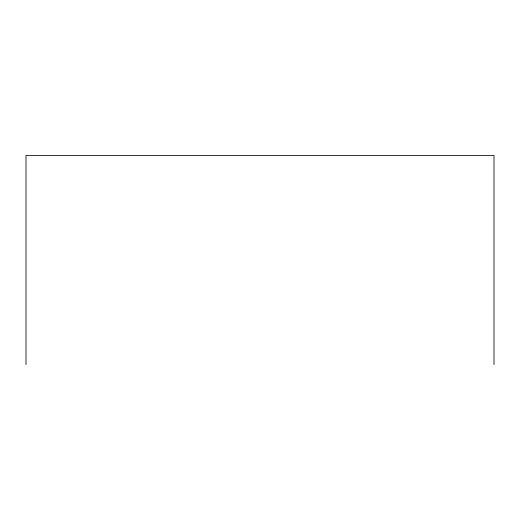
<?xml version="1.0" encoding="UTF-8"?>
<svg xmlns="http://www.w3.org/2000/svg" width="520" height="520" viewBox="0 0 520 520"><rect width="100%" height="100%" fill="white"/><g stroke="black" fill="none" stroke-linecap="round" stroke-linejoin="round"><path stroke-width="0.78" d="M494 364.54L494 155.46L26 155.46L26 364.54"/></g></svg>
